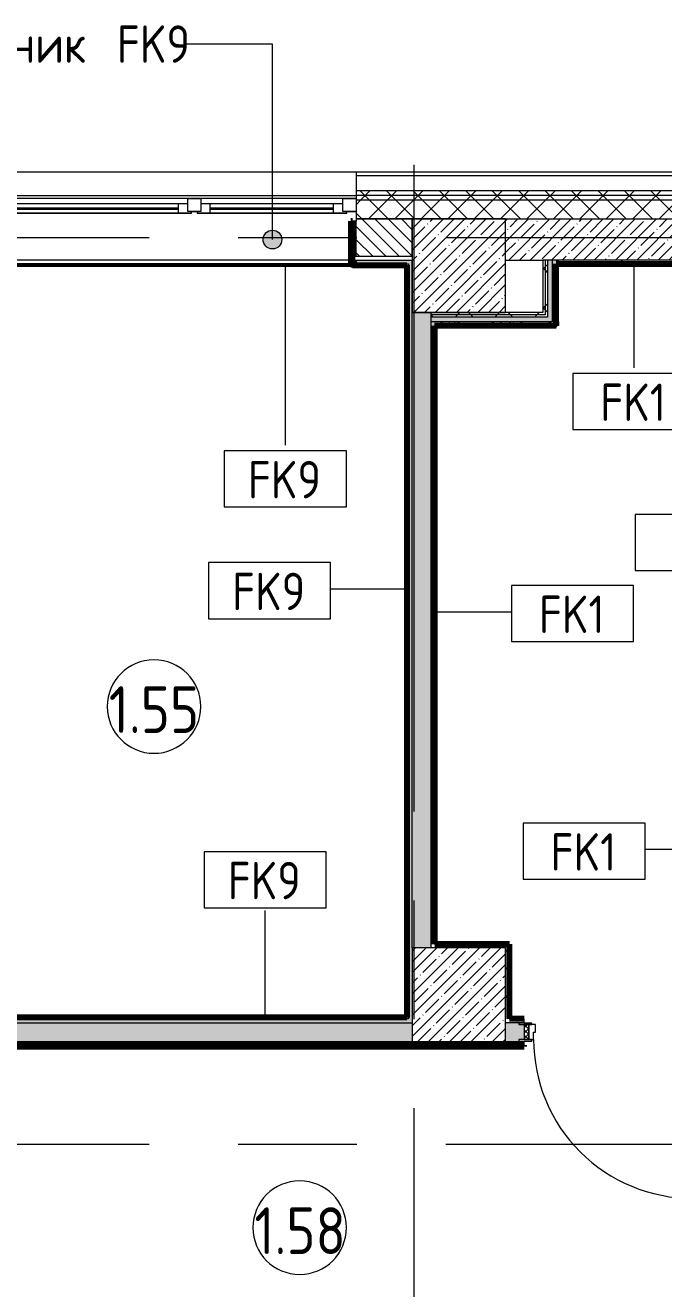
# Model space of a CAD drawing. Header units: millimetres. Extents: x 35144 to 233944, y -8553 to 29000.
# Drawn here: x 78580 to 81996, y 21377 to 28136 of the extents above; entities that cross this region are included whole.
import ezdxf

# ---------------------------------------------------------------- set-up
doc = ezdxf.new("R2010")
doc.units = ezdxf.units.MM
doc.linetypes.add('Осевая', pattern=[3175, 635, -476.25, 1587.5, -476.25])
for name, color, linetype, lineweight in [('A-AREA-IDEN', 7, 'Continuous', 9), ('A-DOOR', 7, 'Continuous', 9), ('A-DOOR-1', 7, 'Continuous', 13), ('A-DOOR-FRAM', 7, 'Continuous', 13), ('A-DOOR-FRAM-1', 7, 'Continuous', 9), ('A-GLAZ', 7, 'Continuous', 9), ('A-GLAZ-1', 7, 'Continuous', 13), ('A-WALL', 7, 'Continuous', 9), ('A-WALL-IDEN', 7, 'Continuous', 9), ('G-ANNO-TEXT', 7, 'Continuous', 9), ('I-WALL', 7, 'Continuous', 9), ('S-COLS', 7, 'Continuous', 9), ('Оси', 7, 'Continuous', 9), ('Оси-2', 7, 'Осевая', 9)]:
    doc.layers.add(name, color=color, linetype=linetype, lineweight=lineweight)
for name, color, linetype, lineweight, true_color in [('A-WALL-1', 7, 'Continuous', 9, 0xc0c0c0), ('A-WALL-3', 7, 'Continuous', 9, 0xff80c0), ('A-WALL-4', 7, 'Continuous', 9, 0x73b588), ('I-WALL-1', 7, 'Continuous', 9, 0x73b588), ('I-WALL-10', 7, 'Continuous', 50, 0x73b588), ('I-WALL-2', 7, 'Continuous', 9, 0x74ba7c), ('I-WALL-6', 7, 'Continuous', 9, 0xc0c0c0), ('I-WALL-8', 7, 'Continuous', 80, 0xff80c0), ('I-WALL-9', 7, 'Continuous', 80, 0x73b588), ('S-WALL-ANLY', 7, 'Continuous', 13, 0x008040), ('S-WALL-ANLY-1', 7, 'Continuous', 5, 0x008040)]:
    doc.layers.add(name, color=color, linetype=linetype, lineweight=lineweight, true_color=true_color)
doc.styles.add('GOST Common', font='GOST_Common.ttf', dxfattribs={"width": 0.9, "height": 200})
doc.styles.add('GOST Common_1', font='GOST_Common.ttf', dxfattribs={"width": 0.9, "height": 250})
pattern_1 = [(135, (0, 0), (-75.43415, -75.43415), [106.68, -17.78, 3.556, -17.78]), (135, (0, 75.39), (-75.43415, -75.43415), []), (50, (0, 0), (127.52922, -11.15758), [13.335, -146.685]), (355, (0, 0), (-24.66966, 133.74002), [10.668, -117.348]), (100.451, (10.63, -0.93), (102.85973, 122.58178), [11.333, -124.663]), (46.184, (0, 35.56), (189.75516, -29.43036), [20.002, -220.027]), (96.636, (15.81, 33.1), (166.1822, 173.1996), [17, -186.995]), (351.184, (0, 35.56), (166.18393, 173.19757), [16.002, -176.022]), (21, (17.78, 26.67), (106.13027, -71.58603), [13.335, -146.685]), (326, (17.78, 26.67), (43.26188, 128.93175), [10.668, -117.348]), (71.451, (26.62, 20.7), (149.39198, 57.34505), [11.333, -124.663]), (37.5, (0, 0), (2.162228, 59.188357), [3.353, -112.573, 3.353, -115.773, -117.793]), (37.5, (0, 0), (2.162228, 59.188357), [-235.052, 3.353, -114.44]), (7.5, (0, 0), (46.773857, 70.126152), [3.353, -64.567, 3.353, -109.906, -44.894]), (7.5, (0, 0), (46.773857, 70.126152), [-181.178, 3.353, -41.542]), (327.5, (-39.65, 0), (94.91367, -4.010093), [3.353, -41.097, 3.353, -135.331, -184.023]), (327.5, (-39.65, 0), (94.91367, -4.010093), [-183.134, 3.353, -180.67]), (317.5, (-57.43, 0), (103.69057, 17.79882), [3.353, -54.432, 3.353, -88.748, -130.683]), (317.5, (-57.43, 0), (103.69057, 17.79882), [-149.885, 3.353, -127.33])]
pattern_2 = [(45, (0, 0), (-70.71068, 70.71068), []), (135, (0, 0), (-70.71068, -70.71068), [])]
pattern_3 = [(45, (0, 0), (-57.02463, 57.02463), []), (45, (57.025, 0), (-57.02463, 57.02463), [100.806, -20.161, 3.353, -16.808])]
pattern_4 = [(0, (0, 0), (121.92, 30.48), [10.058, -81.382, 10.058, -81.382, -487.68]), (0, (0, 0), (121.92, 30.48), [-182.88, 10.058, -172.822, 10.058, -81.382, -213.36]), (0, (0, 0), (121.92, 30.48), [-457.2, 10.058, -50.902, 10.058, -142.342]), (120, (45.72, 15.24), (-87.356454, 90.345817), [10.058, -81.382, 10.058, -81.382, -487.68]), (120, (45.72, 15.24), (-87.356454, 90.345817), [-182.88, 10.058, -172.822, 10.058, -81.382, -213.36]), (120, (45.72, 15.24), (-87.356454, 90.345817), [-457.2, 10.058, -50.902, 10.058, -142.342]), (240, (60.96, 76.2), (-34.563546, -120.825817), [10.058, -81.382, 10.058, -81.382, -487.68]), (240, (60.96, 76.2), (-34.563546, -120.825817), [-182.88, 10.058, -172.822, 10.058, -81.382, -213.36]), (240, (60.96, 76.2), (-34.563546, -120.825817), [-457.2, 10.058, -50.902, 10.058, -142.342])]
pattern_5 = [(45, (0, 0), (-106.06602, 106.06602), []), (135, (0, 0), (-106.06602, -106.06602), [])]

# ---------------------------------------------------------------- blocks, each defined once
blk = doc.blocks.new('110_Дверь_СКБ_1Ст_Внутренняя1 - Д-9_ ДОО_Дв_950x2100h_Цеха_ ПУИ_ Помещение персонала_ Моечные_ Тамбур-18976848-План отделки стен 1 этажа в осях 17-23')
at = {"layer": 'A-DOOR'}
h = blk.add_hatch(dxfattribs=at)
h.set_pattern_fill('FP_23', color=256, style=0, pattern_type=2)
h.set_pattern_definition([(135, (1826.41, 114.685), (-14.14214, -14.14214), []), (225, (1826.41, 114.685), (14.14214, -14.14214), [])])
h.paths.add_polyline_path([(462.5, 40), (462.5, -40), (487.5, -40), (487.5, 40)])
at = {"layer": 'A-DOOR-FRAM-1'}
h = blk.add_hatch(dxfattribs=at)
h.set_pattern_fill('FP_24', color=256, style=0, pattern_type=2)
h.set_pattern_definition([(45, (-296.384, 114.685), (-14.1421, 14.1421), []), (135, (-296.384, 114.685), (-14.1421, -14.1421), [])])
h.paths.add_polyline_path([(-462.5, 40), (-462.5, -40), (-437.5, -40), (-437.5, 40)])
at = {"layer": 'A-DOOR'}
for p, q in [((-422.5, 48), (-492.5, 48)), ((-492.5, 48), (-492.5, 40)), ((-492.5, 40), (-437.5, 40)), ((-437.5, 40), (-422.5, 40)), ((-422.5, 40), (-422.5, 48)), ((517.5, 48), (447.5, 48)), ((447.5, 48), (447.5, 40)), ((447.5, 40), (462.5, 40)), ((462.5, 40), (517.5, 40)), ((517.5, 40), (517.5, 48)), ((-492.5, -40), (-492.5, -48)), ((-437.5, -40), (-492.5, -40)), ((-492.5, -48), (-422.5, -48)), ((-422.5, -40), (-437.5, -40)), ((-422.5, -48), (-422.5, -40)), ((462.5, -40), (447.5, -40)), ((447.5, -40), (447.5, -48)), ((447.5, -48), (517.5, -48)), ((517.5, -40), (462.5, -40)), ((517.5, -48), (517.5, -40))]:
    blk.add_line(p, q, dxfattribs=at)
blk.add_arc((-412.5, 40), 850, 360, 90, dxfattribs=at)
at = {"layer": 'A-DOOR-1'}
for p, q in [((-412.5, 890), (-412.5, 40)), ((-372.5, 890), (-412.5, 890)), ((-372.5, 40), (-372.5, 890)), ((-412.5, 40), (-372.5, 40))]:
    blk.add_line(p, q, dxfattribs=at)
at = {"layer": 'A-DOOR-FRAM'}
for p, q in [((-437.5, 40), (-462.5, 40)), ((-462.5, 40), (-462.5, -40)), ((-412.5, 40), (-437.5, 40)), ((-437.5, 40), (-437.5, -40)), ((-437.5, -40), (-437.5, 40)), ((-412.5, 0), (-412.5, 40)), ((-402.5, 0), (-412.5, 0)), ((-402.5, -40), (-402.5, 0)), ((437.5, 0), (427.5, 0)), ((427.5, 0), (427.5, -40)), ((437.5, 40), (437.5, 0)), ((462.5, 40), (437.5, 40)), ((462.5, -40), (462.5, 40)), ((487.5, 40), (462.5, 40)), ((462.5, 40), (462.5, -40)), ((487.5, -40), (487.5, 40)), ((-462.5, -40), (-437.5, -40)), ((-437.5, -40), (-402.5, -40)), ((427.5, -40), (462.5, -40)), ((462.5, -40), (487.5, -40))]:
    blk.add_line(p, q, dxfattribs=at)
blk = doc.blocks.new('120_Окно_СКБ_2Ст - 120_Окно_СКБ_2Ст 3100х2500 _мал_створка слева_ 2-19089248-План отделки стен 1 этажа в осях 17-23')
at = {"layer": 'A-GLAZ'}
for p, q in [((1550, -5), (-1550, -5)), ((-1430, -55), (600, -55)), ((600, -65), (-1430, -65)), ((770, -55), (1430, -55)), ((1430, -65), (770, -65)), ((-1550, -75), (-1500, -75)), ((670, -75), (700, -75)), ((1500, -75), (1550, -75))]:
    blk.add_line(p, q, dxfattribs=at)
at = {"layer": 'A-GLAZ-1'}
for p, q in [((-1550, -75), (-1550, -5)), ((-1550, -5), (-1480, -5)), ((-1480, -5), (-1480, -75)), ((650, -35), (-1480, -35)), ((-1480, -35), (-1480, -75)), ((-1430, -85), (-1430, -35)), ((600, -85), (600, -35)), ((650, -75), (650, -5)), ((650, -5), (720, -5)), ((650, -75), (650, -35)), ((720, -5), (720, -75)), ((1480, -35), (720, -35)), ((720, -35), (720, -75)), ((770, -85), (770, -35)), ((1430, -85), (1430, -35)), ((1480, -75), (1480, -5)), ((1480, -5), (1550, -5)), ((1480, -75), (1480, -35)), ((1550, -5), (1550, -75)), ((-1480, -75), (-1550, -75)), ((-1480, -75), (-1500, -75)), ((-1500, -75), (-1500, -85)), ((-1500, -85), (670, -85)), ((670, -85), (-1500, -85)), ((720, -75), (650, -75)), ((670, -75), (650, -75)), ((670, -85), (670, -75)), ((720, -75), (700, -75)), ((700, -75), (700, -85)), ((700, -85), (1500, -85)), ((1500, -85), (700, -85)), ((1550, -75), (1480, -75)), ((1500, -75), (1480, -75)), ((1500, -85), (1500, -75))]:
    blk.add_line(p, q, dxfattribs=at)
blk = doc.blocks.new('BSC_Колонна _Прямоугольная - 500х500-V46-План отделки стен 1 этажа в осях 17-23')
at = {"layer": 'S-COLS'}
h = blk.add_hatch(dxfattribs=at)
h.set_pattern_fill('FP_69', color=256, style=0, pattern_type=2)
h.set_pattern_definition([(45, (-80900, -22950), (-57.02463, 57.02463), []), (45, (-80842.975, -22950), (-57.02463, 57.02463), [100.806, -20.161, 3.353, -16.808])])
h.paths.add_polyline_path([(-250, -250), (250, -250), (250, 250), (-250, 250), (-250, -106.6)])
for p, q in [((250, 250), (-250, 250)), ((-250, 250), (-250, -250)), ((250, -250), (250, 250)), ((-250, -250), (250, -250))]:
    blk.add_line(p, q, dxfattribs=at)
blk = doc.blocks.new('М_стена_0001 - Типоразмер_без рамки-25382661-План отделки стен 1 этажа в осях 17-23')
at = {"layer": 'A-WALL-IDEN'}
for p, q in [((3.258, 1.523), (-3.273, 1.523)), ((-3.273, 1.523), (-3.273, -1.477)), ((3.258, -1.477), (3.258, 1.523)), ((-3.273, -1.477), (3.258, -1.477))]:
    blk.add_line(p, q, dxfattribs=at)
blk = doc.blocks.new('Марка_Помещения - Номер-25198446-План отделки стен 1 этажа в осях 17-23')
at = {"layer": 'A-AREA-IDEN'}
for start, end in [(360, 180), (180, 360)]:
    blk.add_arc((0, 0), 2.5, start, end, dxfattribs=at)

msp = doc.modelspace()

# ---------------------------------------------------------------- hatches: boundary and pattern name
at = {"layer": 'A-WALL'}
h = msp.add_hatch(dxfattribs=at)
h.set_pattern_fill('FP_17', color=256, style=0, pattern_type=2)
h.set_pattern_definition(pattern_2)
h.paths.add_polyline_path([(84970, 27200), (84970, 27250), (80350, 27250), (80350, 27200), (84290.1, 27200)])
h.paths.add_polyline_path([(68210, 27200), (70810, 27200), (70810, 27250), (68210, 27250)])
h.paths.add_polyline_path([(74250, 27200), (74250, 27250), (72910, 27250), (72910, 27200), (73899.9, 27200)])
h.paths.add_polyline_path([(76350, 27200), (77250, 27200), (77250, 27250), (76350, 27250)])
h.paths.add_polyline_path([(60005, 27200), (61060, 27200), (61060, 27250), (60005, 27250)])
h.paths.add_polyline_path([(57201.2, 27200), (57705, 27200), (57705, 27250), (56860, 27250), (56860, 27200)])
h.paths.add_polyline_path([(50860, 27200), (51760, 27200), (51760, 27250), (50860, 27250)])
h.paths.add_polyline_path([(66160, 27200), (67110, 27200), (67110, 27250), (66160, 27250)])
h.paths.add_polyline_path([(54603.7, 27200), (54760, 27200), (54760, 27250), (53860, 27250), (53860, 27200), (53861.5, 27200)])
h.paths.add_polyline_path([(48760, 27200), (48760, 27250), (47660, 27250), (47660, 27200), (48666.4, 27200)])
h.paths.add_polyline_path([(42160, 27200), (44560, 27200), (44560, 27250), (42160, 27250)])
h = msp.add_hatch(dxfattribs=at)
h.set_pattern_fill('FP_17', color=256, style=0, pattern_type=2)
h.set_pattern_definition(pattern_2)
h.paths.add_polyline_path([(84970, 27100), (84970, 27200), (80350, 27200), (80350, 27100), (84290.1, 27100)])
h.paths.add_polyline_path([(77250, 27100), (77250, 27200), (76350, 27200), (76350, 27100), (76868.5, 27100)])
h.paths.add_polyline_path([(67078, 27100), (67110, 27100), (67110, 27102), (67078, 27102), (67078, 27110), (67110, 27110), (67110, 27200), (66160, 27200), (66160, 27100), (67060, 27100)])
h.paths.add_polyline_path([(68210, 27100), (70810, 27100), (70810, 27200), (68210, 27200), (68210, 27110), (68242, 27110), (68242, 27102), (68210, 27102)])
h.paths.add_polyline_path([(74040, 27100), (74250, 27100), (74250, 27200), (72910, 27200), (72910, 27100), (73899.9, 27100)])
h.paths.add_polyline_path([(60005, 27100), (61060, 27100), (61060, 27200), (60005, 27200)])
h.paths.add_polyline_path([(54160, 27100), (54760, 27100), (54760, 27200), (53860, 27200), (53860, 27100), (53861.5, 27100)])
h.paths.add_polyline_path([(48160, 27100), (48760, 27100), (48760, 27200), (47660, 27200), (47660, 27100), (47924.2, 27100)])
h.paths.add_polyline_path([(56860, 27100), (57705, 27100), (57705, 27200), (56860, 27200)])
h.paths.add_polyline_path([(50860, 27100), (51760, 27100), (51760, 27200), (50860, 27200)])
h.paths.add_polyline_path([(44560, 27100), (44560, 27200), (42160, 27200), (42160, 27100), (44213.4, 27100)])
h = msp.add_hatch(dxfattribs=at)
h.set_pattern_fill('FP_22', color=256, style=0, pattern_type=2)
h.set_pattern_definition([(135, (0, 0), (-35.35534, -35.35534), [])])
h.paths.add_polyline_path([(73540, 26900), (73540, 27100), (72910, 27100), (72910, 26900)])
h.paths.add_polyline_path([(74040, 26900), (74250, 26900), (74250, 27100), (74040, 27100)])
h.paths.add_polyline_path([(80650, 26900), (80650, 27100), (80350, 27100), (80350, 26900), (80579.3, 26900)])
h.paths.add_polyline_path([(76750, 26900), (76750, 27100), (76350, 27100), (76350, 26900)])
h.paths.add_polyline_path([(67060, 26900), (67060, 27100), (66760, 27100), (66760, 26900), (66849.3, 26900)])
h.paths.add_polyline_path([(68704.7, 26900), (70310, 26900), (70310, 27100), (68206, 27100), (68206, 26900), (68410, 26900)])
h.paths.add_polyline_path([(56860, 26900), (57705, 26900), (57705, 27100), (56860, 27100)])
h.paths.add_polyline_path([(54160, 26900), (54160, 27100), (53860, 27100), (53860, 26900), (53861.5, 26900)])
h.paths.add_polyline_path([(60760, 26900), (61060, 26900), (61060, 27100), (60760, 27100)])
h.paths.add_polyline_path([(60160, 26900), (60160, 27100), (60005, 27100), (60005, 26900)])
h.paths.add_polyline_path([(51760, 26900), (51760, 27100), (50860, 27100), (50860, 26900), (51635, 26900)])
h.paths.add_polyline_path([(47924.2, 26900), (48160, 26900), (48160, 27100), (47660, 27100), (47660, 26900), (47738.7, 26900)])
h.paths.add_polyline_path([(44560, 26900), (44560, 27100), (42760, 27100), (42760, 26900), (44213.4, 26900)])
at = {"layer": 'G-ANNO-TEXT'}
h = msp.add_hatch(color=256, dxfattribs=at)
edge = h.paths.add_edge_path()
edge.add_arc((79902.7, 26989.5), 50, 0, 360)
at = {"layer": 'I-WALL'}
h = msp.add_hatch(dxfattribs=at)
h.set_pattern_fill('FP_80', color=256, style=0, pattern_type=2)
h.set_pattern_definition(pattern_4)
h.paths.add_polyline_path([(80330, 26900), (80350, 26900), (80350, 27088), (80330, 27088)])
h = msp.add_hatch(dxfattribs=at)
h.set_pattern_fill('FP_1', color=256, style=0, pattern_type=2)
h.set_pattern_definition(pattern_3)
h.paths.add_polyline_path([(81350, 26880), (82980, 26880), (82980, 26990), (84200, 26990), (84200, 27100), (81150, 27100), (81150, 26880), (81321.5, 26880)])
h = msp.add_hatch(dxfattribs=at)
h.set_pattern_fill('FP_80', color=256, style=0, pattern_type=2)
h.set_pattern_definition(pattern_4)
h.paths.add_polyline_path([(80350, 26860), (80630, 26860), (80630, 26880), (80350, 26880)])
h.paths.add_polyline_path([(77260, 26860), (77270, 26860), (77270, 26880), (77260, 26880)])
h = msp.add_hatch(dxfattribs=at)
h.set_pattern_fill('FP_80', color=256, style=0, pattern_type=2)
h.set_pattern_definition(pattern_4)
h.paths.add_polyline_path([(80630, 22820), (80650, 22820), (80650, 26880), (80630, 26880), (80630, 22828)])
h = msp.add_hatch(dxfattribs=at)
h.set_pattern_fill('FP_81', color=256, style=0, pattern_type=2)
h.set_pattern_definition(pattern_5)
h.paths.add_polyline_path([(81350, 26600), (81362.5, 26600), (81362.5, 26880), (81350, 26880)])
h = msp.add_hatch(dxfattribs=at)
h.set_pattern_fill('FP_81', color=256, style=0, pattern_type=2)
h.set_pattern_definition(pattern_5)
h.paths.add_polyline_path([(81375, 26587.5), (81375, 26880), (81362.5, 26880), (81362.5, 26587.5)])
for points in [[(81425, 26575), (81425, 26880), (81375, 26880), (81375, 26575)], [(81425, 26525), (81425, 26575), (80750, 26575), (80750, 26525), (81321.5, 26525)]]:
    msp.add_hatch(color=256, dxfattribs=at).paths.add_polyline_path(points)
h = msp.add_hatch(dxfattribs=at)
h.set_pattern_fill('FP_80', color=256, style=0, pattern_type=2)
h.set_pattern_definition(pattern_4)
h.paths.add_polyline_path([(81400, 26550), (81420, 26550), (81420, 26880), (81400, 26880)])
h = msp.add_hatch(dxfattribs=at)
h.set_pattern_fill('FP_80', color=256, style=0, pattern_type=2)
h.set_pattern_definition(pattern_4)
h.paths.add_polyline_path([(82910, 26860), (82930, 26860), (82930, 26880), (81420, 26880), (81420, 26860), (82909, 26860)])
h = msp.add_hatch(dxfattribs=at)
h.set_pattern_fill('FP_20', color=256, style=0, pattern_type=2)
h.set_pattern_definition(pattern_1)
h.paths.add_polyline_path([(80750, 23200), (80750, 26600), (80650, 26600), (80650, 23200)])
h = msp.add_hatch(dxfattribs=at)
h.set_pattern_fill('FP_81', color=256, style=0, pattern_type=2)
h.set_pattern_definition(pattern_5)
h.paths.add_polyline_path([(81362.5, 26587.5), (81362.5, 26600), (80750, 26600), (80750, 26587.5), (81321.5, 26587.5)])
h = msp.add_hatch(dxfattribs=at)
h.set_pattern_fill('FP_81', color=256, style=0, pattern_type=2)
h.set_pattern_definition(pattern_5)
h.paths.add_polyline_path([(81375, 26575), (81375, 26587.5), (80750, 26587.5), (80750, 26575), (81321.5, 26575)])
h = msp.add_hatch(dxfattribs=at)
h.set_pattern_fill('FP_80', color=256, style=0, pattern_type=2)
h.set_pattern_definition(pattern_4)
h.paths.add_polyline_path([(81420, 26530), (81420, 26550), (80750, 26550), (80750, 26530), (81321.5, 26530)])
h = msp.add_hatch(dxfattribs=at)
h.set_pattern_fill('FP_80', color=256, style=0, pattern_type=2)
h.set_pattern_definition(pattern_4)
h.paths.add_polyline_path([(80750, 23220), (80770, 23220), (80770, 26530), (80750, 26530), (80750, 25103.9)])
h = msp.add_hatch(dxfattribs=at)
h.set_pattern_fill('FP_80', color=256, style=0, pattern_type=2)
h.set_pattern_definition(pattern_4)
h.paths.add_polyline_path([(80750, 23200), (81150, 23200), (81150, 23220), (80750, 23220)])
h = msp.add_hatch(dxfattribs=at)
h.set_pattern_fill('FP_80', color=256, style=0, pattern_type=2)
h.set_pattern_definition(pattern_4)
h.paths.add_polyline_path([(81170, 22820), (81170, 23220), (81150, 23220), (81150, 22820)])
h = msp.add_hatch(dxfattribs=at)
h.set_pattern_fill('FP_20', color=256, style=0, pattern_type=2)
h.set_pattern_definition(pattern_1)
h.paths.add_polyline_path([(82230, 22700), (82430, 22700), (82430, 22800), (82200, 22800), (82200, 22798), (82230, 22798), (82230, 22790), (82200, 22790), (82200, 22710), (82230, 22710), (82230, 22702), (82200, 22702), (82200, 22700)])
h.paths.add_polyline_path([(81250, 22700), (81250, 22702), (81220, 22702), (81220, 22710), (81250, 22710), (81250, 22790), (81220, 22790), (81220, 22798), (81250, 22798), (81250, 22800), (81150, 22800), (81150, 22700), (81220, 22700)])
h.paths.add_polyline_path([(79837.1, 22700), (80650, 22700), (80650, 22800), (78450, 22800), (78450, 22700), (78480, 22700)])
h.paths.add_polyline_path([(77350, 22700), (77350, 22800), (77250, 22800), (77250, 22700), (77320, 22700)])
h.paths.add_polyline_path([(75744.8, 22700), (76750, 22700), (76750, 22800), (75744.8, 22800)])
h.paths.add_polyline_path([(74614.8, 22700), (74644.8, 22700), (74644.8, 22800), (74040, 22800), (74040, 22700)])
h.paths.add_polyline_path([(73540, 22700), (73540, 22800), (70810, 22800), (70810, 22700), (72415.5, 22700)])
h.paths.add_polyline_path([(70310, 22700), (70310, 22800), (70210, 22800), (70210, 22700), (70240, 22700)])
h.paths.add_polyline_path([(69110, 22700), (69110, 22800), (68310, 22800), (68310, 22700), (69080, 22700)])
h = msp.add_hatch(dxfattribs=at)
h.set_pattern_fill('FP_80', color=256, style=0, pattern_type=2)
h.set_pattern_definition(pattern_4)
h.paths.add_polyline_path([(78480, 22800), (80650, 22800), (80650, 22820), (78450, 22820), (78450, 22808), (78480, 22808), (78480, 22800.3)])
h.paths.add_polyline_path([(77270, 22800), (77320, 22800), (77320, 22808), (77350, 22808), (77350, 22820), (77270, 22820)])
h = msp.add_hatch(dxfattribs=at)
h.set_pattern_fill('FP_80', color=256, style=0, pattern_type=2)
h.set_pattern_definition(pattern_4)
h.paths.add_polyline_path([(82310, 22800), (82310, 22820), (82200, 22820), (82200, 22800)])
h.paths.add_polyline_path([(81150, 22800), (81250, 22800), (81250, 22820), (81150, 22820)])
h = msp.add_hatch(dxfattribs=at)
h.set_pattern_fill('FP_80', color=256, style=0, pattern_type=2)
h.set_pattern_definition(pattern_4)
h.paths.add_polyline_path([(82330, 22680), (82330, 22700), (82200, 22700), (82200, 22680), (82310, 22680)])
h.paths.add_polyline_path([(75774.8, 22680), (77350, 22680), (77350, 22692), (77320, 22692), (77320, 22700), (75774.8, 22699.6), (75774.8, 22692), (75744.8, 22692), (75744.8, 22680)])
h.paths.add_polyline_path([(74614.8, 22680), (74644.8, 22680), (74644.8, 22692), (74614.8, 22692), (74614.8, 22700), (70240, 22700), (70240, 22692), (70210, 22692), (70210, 22680), (74040, 22680)])
h.paths.add_polyline_path([(81150, 22680), (81250, 22680), (81250, 22700), (78480, 22700), (78480, 22692), (78450, 22692), (78450, 22680), (80650, 22680)])
h.paths.add_polyline_path([(68310, 22680), (69110, 22680), (69110, 22692), (69080, 22692), (69080, 22700), (68310, 22700)])
at = {"layer": 'I-WALL-1'}
for points in [[(80330, 26856), (80330, 27088), (80322, 27088), (80322, 26856)], [(80630, 22828), (80630, 26852), (80622, 26852), (80622, 22828)]]:
    msp.add_hatch(color=256, dxfattribs=at).paths.add_polyline_path(points)
h = msp.add_hatch(color=256, dxfattribs=at)
h.paths.add_polyline_path([(80630, 26852), (80630, 26860), (80330, 26860), (80330, 26852), (80622, 26852)])
h.paths.add_polyline_path([(77278, 26852), (77278, 26860), (77270, 26860), (77270, 26852)])
h = msp.add_hatch(color=256, dxfattribs=at)
h.paths.add_polyline_path([(78450, 22820), (80630, 22820), (80630, 22828), (78450, 22828)])
h.paths.add_polyline_path([(77278, 22820), (77350, 22820), (77350, 22828), (77278, 22828)])
h = msp.add_hatch(color=256, dxfattribs=at)
h.paths.add_polyline_path([(82310, 22672), (82310, 22680), (82200, 22680), (82200, 22672)])
h.paths.add_polyline_path([(76868.5, 22672), (77350, 22672), (77350, 22680), (75744.8, 22680), (75744.8, 22672)])
h.paths.add_polyline_path([(80945.2, 22672), (81250, 22672), (81250, 22680), (78450, 22680), (78450, 22672), (79837.1, 22672)])
h.paths.add_polyline_path([(74644.8, 22672), (74644.8, 22680), (70210, 22680), (70210, 22672), (73899.9, 22672)])
h.paths.add_polyline_path([(68290, 22672), (69110, 22672), (69110, 22680), (68290, 22680)])
at = {"layer": 'I-WALL-2'}
msp.add_hatch(color=256, dxfattribs=at).paths.add_polyline_path([(80314, 26852), (80330, 26852), (80330, 26856), (80322, 26856), (80322, 26860), (77278, 26860), (77278, 26852), (79837.1, 26852)])
at = {"layer": 'S-COLS'}
h = msp.add_hatch(dxfattribs=at)
h.set_pattern_fill('FP_1', color=256, style=0, pattern_type=2)
h.set_pattern_definition(pattern_3)
h.paths.add_polyline_path([(80650, 26600), (81150, 26600), (81150, 27100), (80650, 27100)])

# ---------------------------------------------------------------- linework, layer by layer
at = {"layer": 'A-WALL'}
for p, q in [((85123, 27330), (80350, 27330)), ((84970, 27250), (80350, 27250)), ((84970, 27200), (80350, 27200)), ((80650, 27100), (80350, 27100)), ((80350, 26860), (80630, 26860)), ((80630, 26860), (80630, 22820)), ((81425, 26880), (81350, 26880)), ((81362.5, 26880), (81362.5, 26587.5)), ((81375, 26880), (81375, 26575)), ((81420, 26859), (81420, 26860)), ((81362.5, 26587.5), (80750, 26587.5)), ((81375, 26575), (80750, 26575)), ((80770, 26530), (81420, 26530)), ((80770, 26529), (80770, 26530)), ((81170, 22820), (81170, 23220)), ((80630, 22820), (78450, 22820)), ((81171, 22820), (81170, 22820))]:
    msp.add_line(p, q, dxfattribs=at)
at = {"layer": 'A-WALL-1'}
for p, q in [((84970, 27350), (76350, 27350)), ((80350, 27350), (80350, 27100)), ((80350, 27100), (80350, 27088)), ((80350, 27100), (84970, 27100)), ((80650, 26900), (80650, 27100)), ((80350, 26900), (80650, 26900))]:
    msp.add_line(p, q, dxfattribs=at)
at = {"layer": 'A-WALL-3'}
for p, q in [((82909, 26860), (81420, 26860)), ((81420, 26859), (81420, 26550)), ((80770, 26529), (80770, 23220)), ((80770, 23220), (80771, 23220)), ((81171, 22820), (81250, 22820))]:
    msp.add_line(p, q, dxfattribs=at)
at = {"layer": 'A-WALL-4'}
msp.add_line((80630, 22820), (80630, 22820), dxfattribs=at)
at = {"layer": 'A-WALL-IDEN'}
for p, q in [((79971.3, 26856), (79971.3, 25889.5)), ((81836, 26859.5), (81836, 26303.7)), ((80626, 25119.7), (80213.5, 25119.7)), ((80770.5, 24997.3), (81181.4, 24997.3)), ((82309.5, 23726), (81897, 23726)), ((79863.5, 22824), (79863.5, 23400.7))]:
    msp.add_line(p, q, dxfattribs=at)
at = {"layer": 'G-ANNO-TEXT'}
for p, q in [((79443.4, 28035.4), (79437.3, 28035.4)), ((79902.7, 28035.4), (79443.4, 28035.4)), ((79902.7, 26989.5), (79902.7, 28035.4))]:
    msp.add_line(p, q, dxfattribs=at)
msp.add_circle((79902.7, 26989.5), 50, dxfattribs=at)
at = {"layer": 'I-WALL-10'}
msp.add_line((80330, 26852), (77278, 26852), dxfattribs=at)
at = {"layer": 'I-WALL-6'}
for p, q in [((80350, 27088), (80330, 27088)), ((80350, 26900), (80350, 27088)), ((81150, 26880), (81150, 27100)), ((81150, 27100), (84200, 27100)), ((80322, 26880), (77278, 26880)), ((80322, 26860), (77278, 26860)), ((80330, 26900), (80350, 26900)), ((80330, 26880), (80650, 26880)), ((80350, 26880), (80350, 26860)), ((80650, 23200), (80650, 26880)), ((81150, 26880), (81350, 26880)), ((81350, 26880), (81350, 26600)), ((81400, 26880), (81400, 26550)), ((82930, 26880), (81425, 26880)), ((81425, 26525), (81425, 26880)), ((81350, 26600), (80650, 26600)), ((80750, 26600), (80750, 23200)), ((81400, 26550), (80750, 26550)), ((80750, 26525), (81425, 26525)), ((78480, 22800), (80650, 22800)), ((80650, 22800), (80650, 22800)), ((81250, 22800), (81150, 22800)), ((81250, 22798), (81250, 22820)), ((78480, 22700), (80650, 22700)), ((81150, 22700), (81250, 22700)), ((81250, 22680), (81250, 22702))]:
    msp.add_line(p, q, dxfattribs=at)
at = {"layer": 'I-WALL-8'}
for p, q in [((81421, 26859), (82909, 26859)), ((81421, 26529), (81421, 26859)), ((81421, 26529), (80770, 26529)), ((80771, 23221), (80771, 26529)), ((81420, 26550), (81420, 26530)), ((81171, 23221), (80771, 23221)), ((80771, 23220), (81170, 23220)), ((81171, 22821), (81171, 23221)), ((81250, 22821), (81171, 22821)), ((81250, 22820), (81250, 22821))]:
    msp.add_line(p, q, dxfattribs=at)
at = {"layer": 'I-WALL-9'}
for p, q in [((80330, 27088), (80322, 27088)), ((80322, 27088), (80322, 26856)), ((80330, 26860), (80330, 27088)), ((80322, 26856), (80330, 26856)), ((80350, 26860), (80330, 26860)), ((80330, 26856), (80330, 26852)), ((80330, 26852), (80622, 26852)), ((80622, 26852), (80622, 22828)), ((80622, 22828), (78450, 22828)), ((81250, 22680), (78450, 22680)), ((78450, 22672), (81250, 22672)), ((81250, 22672), (81250, 22680))]:
    msp.add_line(p, q, dxfattribs=at)
at = {"layer": 'S-COLS'}
for p, q in [((81150, 27100), (80650, 27100)), ((80650, 27100), (80650, 26600)), ((81150, 26600), (81150, 27100)), ((80650, 26600), (81150, 26600))]:
    msp.add_line(p, q, dxfattribs=at)
at = {"layer": 'S-WALL-ANLY'}
msp.add_line((77250, 27225), (80350, 27225), dxfattribs=at)
at = {"layer": 'S-WALL-ANLY-1'}
msp.add_line((85049, 27225), (80350, 27225), dxfattribs=at)
at = {"layer": 'Оси'}
msp.add_line((80660, 24890.1), (80660, 27390.1), dxfattribs=at)
at = {"layer": 'Оси-2'}
for p, q in [((38443.7, 27000), (82200, 27000)), ((80660, 593.7), (80660, 24890.1)), ((38443.7, 22150), (82200, 22150))]:
    msp.add_line(p, q, dxfattribs=at)

# ---------------------------------------------------------------- block references
at = {"layer": 'A-AREA-IDEN', "xscale": 99.99999999999993, "yscale": 99.99999999999993, "zscale": 99.99999999999993}
for p in [(79269, 24491.3), (80048, 21703.7)]:
    msp.add_blockref('Марка_Помещения - Номер-25198446-План отделки стен 1 этажа в осях 17-23', p, dxfattribs=at)
at = {"layer": 'A-DOOR', "rotation": 180}
msp.add_blockref('110_Дверь_СКБ_1Ст_Внутренняя1 - Д-9_ ДОО_Дв_950x2100h_Цеха_ ПУИ_ Помещение персонала_ Моечные_ Тамбур-18976848-План отделки стен 1 этажа в осях 17-23', (81737.5, 22750), dxfattribs=at)
at = {"layer": 'A-GLAZ'}
msp.add_blockref('120_Окно_СКБ_2Ст - 120_Окно_СКБ_2Ст 3100х2500 _мал_створка слева_ 2-19089248-План отделки стен 1 этажа в осях 17-23', (78800, 27215), dxfattribs=at)
at = {"layer": 'A-WALL-IDEN', "xscale": 99.99999999999993, "yscale": 99.99999999999993, "zscale": 99.99999999999993}
for p in [(81836.8, 26121.2), (79972.1, 25707.1), (82171.2, 25366.6), (79887.7, 25109.2), (81508.8, 24986.8), (81571.2, 23715.6), (79864.3, 23562.3)]:
    msp.add_blockref('М_стена_0001 - Типоразмер_без рамки-25382661-План отделки стен 1 этажа в осях 17-23', p, dxfattribs=at)
at = {"layer": 'S-COLS'}
msp.add_blockref('BSC_Колонна _Прямоугольная - 500х500-V46-План отделки стен 1 этажа в осях 17-23', (80900, 22950), dxfattribs=at)

# ---------------------------------------------------------------- texts
at = {"layer": 'A-AREA-IDEN', "char_height": 250, "width": 606.076, "attachment_point": 1, "style": 'GOST Common_1'}
for s, insert in [('1.55', (79027.1, 24599.9)), ('1.58', (79806.1, 21812.2))]:
    msp.add_mtext(s, dxfattribs=dict(at, insert=insert))
at = {"layer": 'A-WALL-IDEN', "char_height": 200, "attachment_point": 1, "style": 'GOST Common'}
for s, insert, width in [('FK1', (81656.6, 26219.2), 447.342), ('FK9', (79771.2, 25805.1), 497.848), ('FK9', (79686.8, 25207.2), 497.848), ('FK1', (81328.5, 25084.8), 447.342), ('FK1', (81391, 23813.6), 447.342), ('FK9', (79663.3, 23660.3), 497.848)]:
    msp.add_mtext(s, dxfattribs=dict(at, insert=insert, width=width))
at = {"layer": 'G-ANNO-TEXT', "char_height": 200, "attachment_point": 1, "style": 'GOST Common'}
for s, insert, width in [(' FK9', (78961.1, 28135.4), 577.215), ('подоконник', (77651.4, 28135.4), 1587.341)]:
    msp.add_mtext(s, dxfattribs=dict(at, insert=insert, width=width))

doc.saveas('drawing.dxf')
